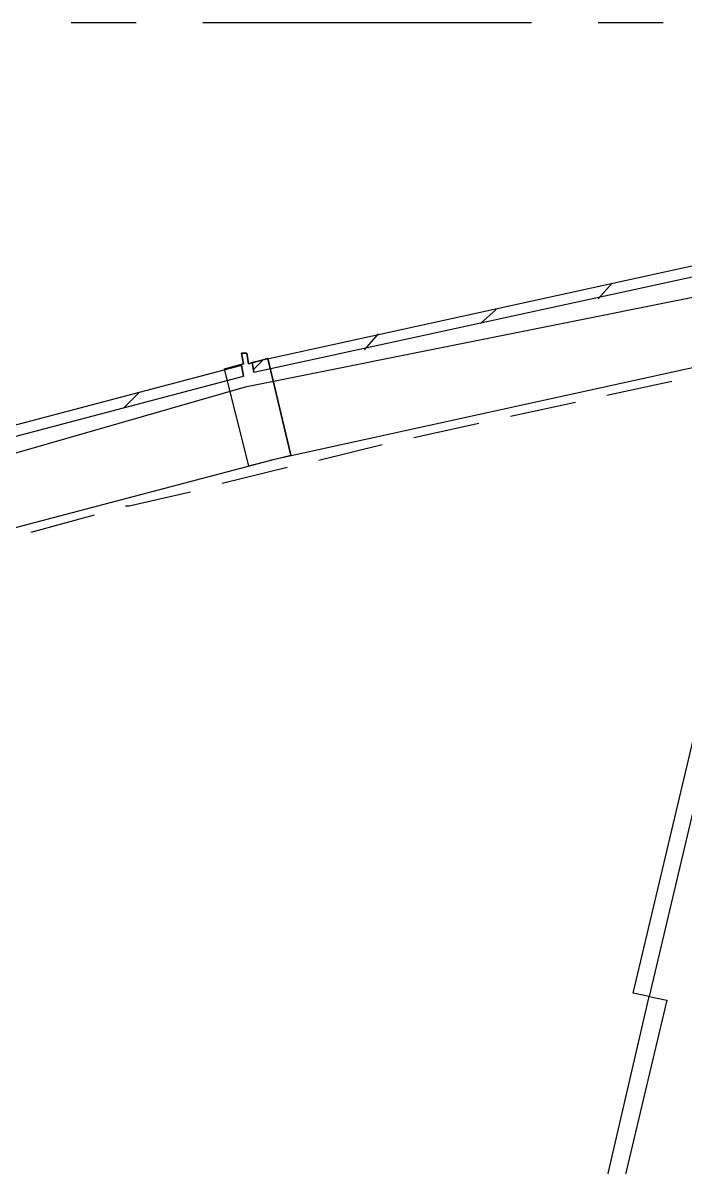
# Model space of a CAD drawing. Header units: feet. Extents: x -84 to 198, y -22 to 181.
# Drawn here: x 69.11 to 74.14, y 151.58 to 160.26 of the extents above; entities that cross this region are included whole.
import ezdxf

# ---------------------------------------------------------------- set-up
doc = ezdxf.new("R2010")
doc.units = ezdxf.units.FT
doc.layers.add('A-AREA-UNIDAD', color=30, linetype='CONTINUOUS')
doc.layers.add('A-LINEA', color=7, linetype='CONTINUOUS')

msp = doc.modelspace()

# ---------------------------------------------------------------- linework, layer by layer
at = {"layer": 'A-AREA-UNIDAD'}
msp.add_lwpolyline([(85.152, 159.6622), (78.432, 159.0222), (70.8, 157.4933), (63.68, 155.4489), (59.648, 154.0089), (52.512, 150.9333), (52.48, 150.7733), (49.36, 149.2978), (49.328, 149.1378), (49.04, 149.1378), (42.368, 145.1378)], dxfattribs=at)
at = {"layer": 'A-LINEA'}
for p, q in [((69.9733, 160.2578), (69.48, 160.2578)), ((72.9733, 160.2578), (70.48, 160.2578)), ((73.9733, 160.2578), (73.48, 160.2578)), ((73.48, 158.1644), (73.5867, 158.2844)), ((72.5867, 157.9778), (72.7067, 158.0844)), ((71.7067, 157.7778), (71.8133, 157.8978)), ((74.76, 157.7644), (70.9867, 156.9378)), ((70.7733, 157.6578), (70.7867, 157.5778)), ((70.8533, 157.6844), (70.8667, 157.6044)), ((70.8667, 157.6311), (70.9333, 157.6978)), ((69.88, 157.3378), (70, 157.4578)), ((74.04, 157.5378), (73.5467, 157.4311)), ((73.3067, 157.3778), (72.8133, 157.2711)), ((72.5733, 157.2178), (72.08, 157.1111)), ((71.84, 157.0578), (71.36, 156.9378)), ((71.12, 156.8844), (70.6267, 156.7644)), ((69.6533, 156.5244), (69.1733, 156.3911))]:
    msp.add_line(p, q, dxfattribs=at)
for points in [[(74.6, 158.4178), (70.8667, 157.6044), (70.8533, 157.6844), (74.5733, 158.4978), (74.6, 158.4178)], [(70.9733, 157.7111), (70.8267, 157.6711), (70.8133, 157.7511), (70.7733, 157.7511), (70.7867, 157.6711), (70.64, 157.6311), (70.8267, 156.8978), (71.1467, 156.9778), (70.9733, 157.7111)], [(70.64, 157.6311), (70.7867, 157.6711), (70.7733, 157.7511), (70.8133, 157.7511), (70.8267, 157.6711), (70.9733, 157.7111), (71.1467, 156.9778)], [(67.0933, 156.6044), (70.7867, 157.5778), (70.7733, 157.6578), (67.08, 156.6844), (67.0933, 156.6044)], [(61.0533, 153.9111), (63.5467, 154.8044), (67.24, 155.9511), (70.9867, 156.9378)], [(70.3867, 156.6978), (69.92, 156.5911), (69.8933, 156.5911)], [(74.52, 155.6311), (73.8667, 152.8711), (73.7467, 152.8978), (74.4, 155.6578), (74.52, 155.6311)], [(73.2267, 150.1111), (73.8667, 152.8711), (74, 152.8444), (73.3467, 150.0844), (73.2267, 150.1111)]]:
    msp.add_lwpolyline(points, dxfattribs=at)

doc.saveas('drawing.dxf')
